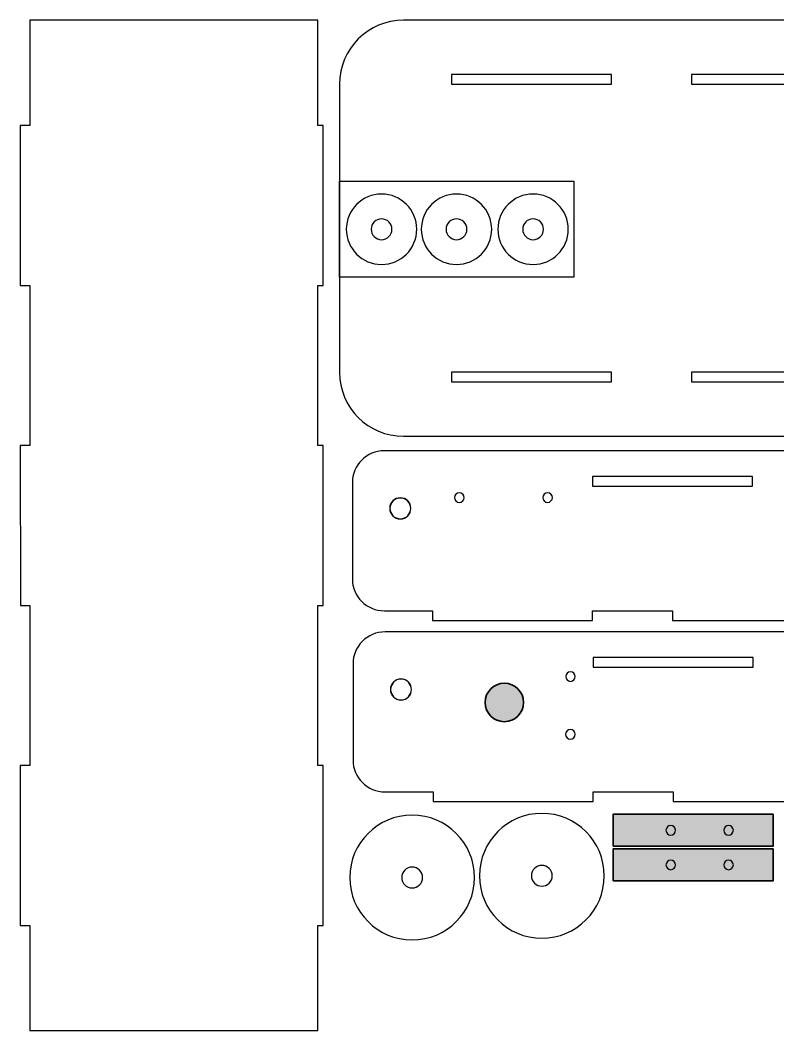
# Model space of a CAD drawing. Header units: millimetres. Extents: x -143 to 431, y -352 to -17.
# Drawn here: x -143.4 to 93.3, y -332.3 to -16.5 of the extents above; entities that cross this region are included whole.
import ezdxf

# ---------------------------------------------------------------- set-up
doc = ezdxf.new("R2010")
doc.units = ezdxf.units.MM
doc.header["$MEASUREMENT"] = 0
doc.layers.add('Capa 1', color=7, linetype='Continuous')

# ---------------------------------------------------------------- blocks, each defined once
blk = doc.blocks.new('block 3')
at = {"layer": 'Capa 1', "color": 7, "lineweight": 25, "true_color": 0xffffff}
blk.add_lwpolyline([(66.35, -36.53), (116.35, -36.53)], dxfattribs=at)
blk = doc.blocks.new('block 4')
at = {"layer": 'Capa 1', "color": 7, "lineweight": 25, "true_color": 0xffffff}
blk.add_lwpolyline([(66.35, -33.53), (66.35, -36.53)], dxfattribs=at)
blk = doc.blocks.new('block 5')
at = {"layer": 'Capa 1', "color": 7, "lineweight": 25, "true_color": 0xffffff}
blk.add_lwpolyline([(116.35, -33.53), (66.35, -33.53)], dxfattribs=at)
blk = doc.blocks.new('block 6')
at = {"layer": 'Capa 1', "color": 7, "lineweight": 25, "true_color": 0xffffff}
blk.add_lwpolyline([(116.35, -36.53), (116.35, -33.53)], dxfattribs=at)
blk = doc.blocks.new('block 7')
at = {"layer": 'Capa 1', "color": 7, "lineweight": 25, "true_color": 0xffffff}
blk.add_lwpolyline([(216.35, -36.53), (266.35, -36.53)], dxfattribs=at)
blk = doc.blocks.new('block 8')
at = {"layer": 'Capa 1', "color": 7, "lineweight": 25, "true_color": 0xffffff}
blk.add_lwpolyline([(216.35, -33.53), (216.35, -36.53)], dxfattribs=at)
blk = doc.blocks.new('block 9')
at = {"layer": 'Capa 1', "color": 7, "lineweight": 25, "true_color": 0xffffff}
blk.add_lwpolyline([(266.35, -33.53), (216.35, -33.53)], dxfattribs=at)
blk = doc.blocks.new('block 10')
at = {"layer": 'Capa 1', "color": 7, "lineweight": 25, "true_color": 0xffffff}
blk.add_lwpolyline([(266.35, -36.53), (266.35, -33.53)], dxfattribs=at)
blk = doc.blocks.new('block 11')
at = {"layer": 'Capa 1', "color": 7, "lineweight": 25, "true_color": 0xffffff}
blk.add_lwpolyline([(266.35, -126.53), (216.35, -126.53)], dxfattribs=at)
blk = doc.blocks.new('block 12')
at = {"layer": 'Capa 1', "color": 7, "lineweight": 25, "true_color": 0xffffff}
blk.add_lwpolyline([(266.35, -129.53), (266.35, -126.53)], dxfattribs=at)
blk = doc.blocks.new('block 13')
at = {"layer": 'Capa 1', "color": 7, "lineweight": 25, "true_color": 0xffffff}
blk.add_lwpolyline([(216.35, -129.53), (266.35, -129.53)], dxfattribs=at)
blk = doc.blocks.new('block 14')
at = {"layer": 'Capa 1', "color": 7, "lineweight": 25, "true_color": 0xffffff}
blk.add_lwpolyline([(216.35, -126.53), (216.35, -129.53)], dxfattribs=at)
blk = doc.blocks.new('block 15')
at = {"layer": 'Capa 1', "color": 7, "lineweight": 25, "true_color": 0xffffff}
blk.add_lwpolyline([(41.35, -126.53), (-8.65, -126.53)], dxfattribs=at)
blk = doc.blocks.new('block 16')
at = {"layer": 'Capa 1', "color": 7, "lineweight": 25, "true_color": 0xffffff}
blk.add_lwpolyline([(41.35, -129.53), (41.35, -126.53)], dxfattribs=at)
blk = doc.blocks.new('block 17')
at = {"layer": 'Capa 1', "color": 7, "lineweight": 25, "true_color": 0xffffff}
blk.add_lwpolyline([(-8.65, -129.53), (41.35, -129.53)], dxfattribs=at)
blk = doc.blocks.new('block 18')
at = {"layer": 'Capa 1', "color": 7, "lineweight": 25, "true_color": 0xffffff}
blk.add_lwpolyline([(-8.65, -126.53), (-8.65, -129.53)], dxfattribs=at)
blk = doc.blocks.new('block 19')
at = {"layer": 'Capa 1', "color": 7, "lineweight": 25, "true_color": 0xffffff}
blk.add_lwpolyline([(191.35, -126.53), (141.35, -126.53)], dxfattribs=at)
blk = doc.blocks.new('block 20')
at = {"layer": 'Capa 1', "color": 7, "lineweight": 25, "true_color": 0xffffff}
blk.add_lwpolyline([(191.35, -129.53), (191.35, -126.53)], dxfattribs=at)
blk = doc.blocks.new('block 21')
at = {"layer": 'Capa 1', "color": 7, "lineweight": 25, "true_color": 0xffffff}
blk.add_lwpolyline([(141.35, -129.53), (191.35, -129.53)], dxfattribs=at)
blk = doc.blocks.new('block 22')
at = {"layer": 'Capa 1', "color": 7, "lineweight": 25, "true_color": 0xffffff}
blk.add_lwpolyline([(141.35, -126.53), (141.35, -129.53)], dxfattribs=at)
blk = doc.blocks.new('block 23')
at = {"layer": 'Capa 1', "color": 7, "lineweight": 25, "true_color": 0xffffff}
blk.add_open_spline([(-43.65, -126.53), (-43.65, -137.58), (-34.69, -146.53), (-23.65, -146.53)], degree=3, dxfattribs=at)
blk = doc.blocks.new('block 24')
at = {"layer": 'Capa 1', "color": 7, "lineweight": 25, "true_color": 0xffffff}
blk.add_lwpolyline([(-23.65, -146.53), (356.35, -146.53)], dxfattribs=at)
blk = doc.blocks.new('block 25')
at = {"layer": 'Capa 1', "color": 7, "lineweight": 25, "true_color": 0xffffff}
blk.add_open_spline([(356.35, -146.53), (367.4, -146.53), (376.35, -137.58), (376.35, -126.53)], degree=3, dxfattribs=at)
blk = doc.blocks.new('block 26')
at = {"layer": 'Capa 1', "color": 7, "lineweight": 25, "true_color": 0xffffff}
blk.add_lwpolyline([(376.35, -126.53), (376.35, -36.53)], dxfattribs=at)
blk = doc.blocks.new('block 27')
at = {"layer": 'Capa 1', "color": 7, "lineweight": 25, "true_color": 0xffffff}
blk.add_open_spline([(376.35, -36.53), (376.35, -25.49), (367.4, -16.53), (356.35, -16.53)], degree=3, dxfattribs=at)
blk = doc.blocks.new('block 28')
at = {"layer": 'Capa 1', "color": 7, "lineweight": 25, "true_color": 0xffffff}
blk.add_lwpolyline([(356.35, -16.53), (-23.65, -16.53)], dxfattribs=at)
blk = doc.blocks.new('block 29')
at = {"layer": 'Capa 1', "color": 7, "lineweight": 25, "true_color": 0xffffff}
blk.add_open_spline([(-23.65, -16.53), (-34.69, -16.53), (-43.65, -25.49), (-43.65, -36.53)], degree=3, dxfattribs=at)
blk = doc.blocks.new('block 30')
at = {"layer": 'Capa 1', "color": 7, "lineweight": 25, "true_color": 0xffffff}
blk.add_lwpolyline([(-43.65, -36.53), (-43.65, -126.53)], dxfattribs=at)
blk = doc.blocks.new('block 31')
at = {"layer": 'Capa 1', "color": 7, "lineweight": 25, "true_color": 0xffffff}
blk.add_lwpolyline([(291.35, -36.53), (341.35, -36.53)], dxfattribs=at)
blk = doc.blocks.new('block 32')
at = {"layer": 'Capa 1', "color": 7, "lineweight": 25, "true_color": 0xffffff}
blk.add_lwpolyline([(291.35, -33.53), (291.35, -36.53)], dxfattribs=at)
blk = doc.blocks.new('block 33')
at = {"layer": 'Capa 1', "color": 7, "lineweight": 25, "true_color": 0xffffff}
blk.add_lwpolyline([(341.35, -33.53), (291.35, -33.53)], dxfattribs=at)
blk = doc.blocks.new('block 34')
at = {"layer": 'Capa 1', "color": 7, "lineweight": 25, "true_color": 0xffffff}
blk.add_lwpolyline([(341.35, -36.53), (341.35, -33.53)], dxfattribs=at)
blk = doc.blocks.new('block 35')
at = {"layer": 'Capa 1', "color": 7, "lineweight": 25, "true_color": 0xffffff}
blk.add_lwpolyline([(341.35, -126.53), (291.35, -126.53)], dxfattribs=at)
blk = doc.blocks.new('block 36')
at = {"layer": 'Capa 1', "color": 7, "lineweight": 25, "true_color": 0xffffff}
blk.add_lwpolyline([(341.35, -129.53), (341.35, -126.53)], dxfattribs=at)
blk = doc.blocks.new('block 37')
at = {"layer": 'Capa 1', "color": 7, "lineweight": 25, "true_color": 0xffffff}
blk.add_lwpolyline([(291.35, -129.53), (341.35, -129.53)], dxfattribs=at)
blk = doc.blocks.new('block 38')
at = {"layer": 'Capa 1', "color": 7, "lineweight": 25, "true_color": 0xffffff}
blk.add_lwpolyline([(291.35, -126.53), (291.35, -129.53)], dxfattribs=at)
blk = doc.blocks.new('block 39')
at = {"layer": 'Capa 1', "color": 7, "lineweight": 25, "true_color": 0xffffff}
blk.add_lwpolyline([(66.35, -126.53), (66.35, -129.53)], dxfattribs=at)
blk = doc.blocks.new('block 40')
at = {"layer": 'Capa 1', "color": 7, "lineweight": 25, "true_color": 0xffffff}
blk.add_lwpolyline([(116.35, -126.53), (66.35, -126.53)], dxfattribs=at)
blk = doc.blocks.new('block 41')
at = {"layer": 'Capa 1', "color": 7, "lineweight": 25, "true_color": 0xffffff}
blk.add_lwpolyline([(116.35, -129.53), (116.35, -126.53)], dxfattribs=at)
blk = doc.blocks.new('block 42')
at = {"layer": 'Capa 1', "color": 7, "lineweight": 25, "true_color": 0xffffff}
blk.add_lwpolyline([(66.35, -129.53), (116.35, -129.53)], dxfattribs=at)
blk = doc.blocks.new('block 43')
at = {"layer": 'Capa 1', "color": 7, "lineweight": 25, "true_color": 0xffffff}
blk.add_lwpolyline([(191.35, -36.53), (191.35, -33.53)], dxfattribs=at)
blk = doc.blocks.new('block 44')
at = {"layer": 'Capa 1', "color": 7, "lineweight": 25, "true_color": 0xffffff}
blk.add_lwpolyline([(141.35, -36.53), (191.35, -36.53)], dxfattribs=at)
blk = doc.blocks.new('block 45')
at = {"layer": 'Capa 1', "color": 7, "lineweight": 25, "true_color": 0xffffff}
blk.add_lwpolyline([(141.35, -33.53), (141.35, -36.53)], dxfattribs=at)
blk = doc.blocks.new('block 46')
at = {"layer": 'Capa 1', "color": 7, "lineweight": 25, "true_color": 0xffffff}
blk.add_lwpolyline([(191.35, -33.53), (141.35, -33.53)], dxfattribs=at)
blk = doc.blocks.new('block 47')
at = {"layer": 'Capa 1', "color": 7, "lineweight": 25, "true_color": 0xffffff}
blk.add_lwpolyline([(-8.65, -36.53), (41.35, -36.53)], dxfattribs=at)
blk = doc.blocks.new('block 48')
at = {"layer": 'Capa 1', "color": 7, "lineweight": 25, "true_color": 0xffffff}
blk.add_lwpolyline([(-8.65, -33.53), (-8.65, -36.53)], dxfattribs=at)
blk = doc.blocks.new('block 49')
at = {"layer": 'Capa 1', "color": 7, "lineweight": 25, "true_color": 0xffffff}
blk.add_lwpolyline([(41.35, -33.53), (-8.65, -33.53)], dxfattribs=at)
blk = doc.blocks.new('block 50')
at = {"layer": 'Capa 1', "color": 7, "lineweight": 25, "true_color": 0xffffff}
blk.add_lwpolyline([(41.35, -36.53), (41.35, -33.53)], dxfattribs=at)
blk = doc.blocks.new('block 2')
at = {"layer": 'Capa 1'}
for name in ['block 29', 'block 28', 'block 27', 'block 48', 'block 49', 'block 50', 'block 4', 'block 5', 'block 6', 'block 45', 'block 46', 'block 43', 'block 8', 'block 9', 'block 10', 'block 32', 'block 33', 'block 34', 'block 30', 'block 47', 'block 3', 'block 44', 'block 7', 'block 31', 'block 26', 'block 23', 'block 15', 'block 18', 'block 16', 'block 39', 'block 40', 'block 41', 'block 19', 'block 22', 'block 20', 'block 11', 'block 14', 'block 12', 'block 35', 'block 38', 'block 36', 'block 25', 'block 17', 'block 42', 'block 21', 'block 13', 'block 37', 'block 24']:
    blk.add_blockref(name, (0, 0), dxfattribs=at)
blk = doc.blocks.new('block 52')
at = {"layer": 'Capa 1', "color": 7, "lineweight": 25, "true_color": 0xffffff}
blk.add_lwpolyline([(-50.43, -332.27), (-140.43, -332.27)], dxfattribs=at)
blk = doc.blocks.new('block 53')
at = {"layer": 'Capa 1', "color": 7, "lineweight": 25, "true_color": 0xffffff}
blk.add_lwpolyline([(-50.43, -332.27), (-50.43, -299.42)], dxfattribs=at)
blk = doc.blocks.new('block 54')
at = {"layer": 'Capa 1', "color": 7, "lineweight": 25, "true_color": 0xffffff}
blk.add_lwpolyline([(-50.43, -299.42), (-48.72, -299.42)], dxfattribs=at)
blk = doc.blocks.new('block 55')
at = {"layer": 'Capa 1', "color": 7, "lineweight": 25, "true_color": 0xffffff}
blk.add_lwpolyline([(-48.72, -299.42), (-48.72, -249.42)], dxfattribs=at)
blk = doc.blocks.new('block 56')
at = {"layer": 'Capa 1', "color": 7, "lineweight": 25, "true_color": 0xffffff}
blk.add_lwpolyline([(-48.72, -249.42), (-50.43, -249.42)], dxfattribs=at)
blk = doc.blocks.new('block 57')
at = {"layer": 'Capa 1', "color": 7, "lineweight": 25, "true_color": 0xffffff}
blk.add_lwpolyline([(-50.43, -249.42), (-50.43, -199.42)], dxfattribs=at)
blk = doc.blocks.new('block 58')
at = {"layer": 'Capa 1', "color": 7, "lineweight": 25, "true_color": 0xffffff}
blk.add_lwpolyline([(-50.43, -199.42), (-48.72, -199.42)], dxfattribs=at)
blk = doc.blocks.new('block 59')
at = {"layer": 'Capa 1', "color": 7, "lineweight": 25, "true_color": 0xffffff}
blk.add_lwpolyline([(-48.72, -199.42), (-48.72, -149.42)], dxfattribs=at)
blk = doc.blocks.new('block 60')
at = {"layer": 'Capa 1', "color": 7, "lineweight": 25, "true_color": 0xffffff}
blk.add_lwpolyline([(-48.72, -149.42), (-50.43, -149.42)], dxfattribs=at)
blk = doc.blocks.new('block 61')
at = {"layer": 'Capa 1', "color": 7, "lineweight": 25, "true_color": 0xffffff}
blk.add_lwpolyline([(-50.43, -149.42), (-50.43, -99.42)], dxfattribs=at)
blk = doc.blocks.new('block 62')
at = {"layer": 'Capa 1', "color": 7, "lineweight": 25, "true_color": 0xffffff}
blk.add_lwpolyline([(-50.43, -99.42), (-48.72, -99.42)], dxfattribs=at)
blk = doc.blocks.new('block 63')
at = {"layer": 'Capa 1', "color": 7, "lineweight": 25, "true_color": 0xffffff}
blk.add_lwpolyline([(-48.72, -99.42), (-48.72, -49.42)], dxfattribs=at)
blk = doc.blocks.new('block 64')
at = {"layer": 'Capa 1', "color": 7, "lineweight": 25, "true_color": 0xffffff}
blk.add_lwpolyline([(-48.72, -49.42), (-50.43, -49.42)], dxfattribs=at)
blk = doc.blocks.new('block 65')
at = {"layer": 'Capa 1', "color": 7, "lineweight": 25, "true_color": 0xffffff}
blk.add_lwpolyline([(-50.43, -49.42), (-50.43, -16.57)], dxfattribs=at)
blk = doc.blocks.new('block 66')
at = {"layer": 'Capa 1', "color": 7, "lineweight": 25, "true_color": 0xffffff}
blk.add_lwpolyline([(-50.43, -16.57), (-140.43, -16.57)], dxfattribs=at)
blk = doc.blocks.new('block 67')
at = {"layer": 'Capa 1', "color": 7, "lineweight": 25, "true_color": 0xffffff}
blk.add_lwpolyline([(-140.43, -16.57), (-140.43, -49.42)], dxfattribs=at)
blk = doc.blocks.new('block 68')
at = {"layer": 'Capa 1', "color": 7, "lineweight": 25, "true_color": 0xffffff}
blk.add_lwpolyline([(-140.43, -49.42), (-143.43, -49.42)], dxfattribs=at)
blk = doc.blocks.new('block 69')
at = {"layer": 'Capa 1', "color": 7, "lineweight": 25, "true_color": 0xffffff}
blk.add_lwpolyline([(-143.43, -49.42), (-143.44, -99.42)], dxfattribs=at)
blk = doc.blocks.new('block 70')
at = {"layer": 'Capa 1', "color": 7, "lineweight": 25, "true_color": 0xffffff}
blk.add_lwpolyline([(-143.44, -99.42), (-140.43, -99.42)], dxfattribs=at)
blk = doc.blocks.new('block 71')
at = {"layer": 'Capa 1', "color": 7, "lineweight": 25, "true_color": 0xffffff}
blk.add_lwpolyline([(-140.43, -99.42), (-140.43, -149.42)], dxfattribs=at)
blk = doc.blocks.new('block 72')
at = {"layer": 'Capa 1', "color": 7, "lineweight": 25, "true_color": 0xffffff}
blk.add_lwpolyline([(-140.43, -149.42), (-143.43, -149.42)], dxfattribs=at)
blk = doc.blocks.new('block 73')
at = {"layer": 'Capa 1', "color": 7, "lineweight": 25, "true_color": 0xffffff}
blk.add_lwpolyline([(-143.43, -149.42), (-143.4, -199.42)], dxfattribs=at)
blk = doc.blocks.new('block 74')
at = {"layer": 'Capa 1', "color": 7, "lineweight": 25, "true_color": 0xffffff}
blk.add_lwpolyline([(-143.4, -199.42), (-140.43, -199.42)], dxfattribs=at)
blk = doc.blocks.new('block 75')
at = {"layer": 'Capa 1', "color": 7, "lineweight": 25, "true_color": 0xffffff}
blk.add_lwpolyline([(-140.43, -199.42), (-140.43, -249.42)], dxfattribs=at)
blk = doc.blocks.new('block 76')
at = {"layer": 'Capa 1', "color": 7, "lineweight": 25, "true_color": 0xffffff}
blk.add_lwpolyline([(-140.43, -249.42), (-143.44, -249.42)], dxfattribs=at)
blk = doc.blocks.new('block 77')
at = {"layer": 'Capa 1', "color": 7, "lineweight": 25, "true_color": 0xffffff}
blk.add_lwpolyline([(-143.44, -249.42), (-143.43, -299.42)], dxfattribs=at)
blk = doc.blocks.new('block 78')
at = {"layer": 'Capa 1', "color": 7, "lineweight": 25, "true_color": 0xffffff}
blk.add_lwpolyline([(-143.43, -299.42), (-140.43, -299.42)], dxfattribs=at)
blk = doc.blocks.new('block 79')
at = {"layer": 'Capa 1', "color": 7, "lineweight": 25, "true_color": 0xffffff}
blk.add_lwpolyline([(-140.43, -299.42), (-140.43, -332.27)], dxfattribs=at)
blk = doc.blocks.new('block 51')
at = {"layer": 'Capa 1'}
for name in ['block 66', 'block 67', 'block 65', 'block 69', 'block 68', 'block 64', 'block 63', 'block 70', 'block 71', 'block 61', 'block 62', 'block 72', 'block 73', 'block 60', 'block 59', 'block 74', 'block 75', 'block 57', 'block 58', 'block 76', 'block 77', 'block 56', 'block 55', 'block 78', 'block 79', 'block 53', 'block 54', 'block 52']:
    blk.add_blockref(name, (0, 0), dxfattribs=at)
blk = doc.blocks.new('block 81')
at = {"layer": 'Capa 1', "color": 7, "lineweight": 25, "true_color": 0xffffff}
blk.add_open_spline([(-40.46, -284.38), (-40.46, -273.61), (-31.73, -264.88), (-20.96, -264.88), (-10.19, -264.88), (-1.46, -273.61), (-1.46, -284.38), (-1.46, -295.15), (-10.19, -303.88), (-20.96, -303.88), (-31.73, -303.88), (-40.46, -295.15), (-40.46, -284.38), (-40.46, -284.38), (-40.46, -284.38), (-40.46, -284.38)], degree=3, knots=[0, 0, 0, 0, 1, 1, 1, 2, 2, 2, 3, 3, 3, 4, 4, 4, 5, 5, 5, 5], dxfattribs=at)
blk = doc.blocks.new('block 82')
at = {"layer": 'Capa 1', "color": 7, "lineweight": 25, "true_color": 0xffffff}
blk.add_open_spline([(-24.21, -284.38), (-24.21, -282.59), (-22.76, -281.13), (-20.96, -281.13), (-19.17, -281.13), (-17.71, -282.59), (-17.71, -284.38), (-17.71, -286.18), (-19.17, -287.63), (-20.96, -287.63), (-22.76, -287.63), (-24.21, -286.18), (-24.21, -284.38), (-24.21, -284.38), (-24.21, -284.38), (-24.21, -284.38)], degree=3, knots=[0, 0, 0, 0, 1, 1, 1, 2, 2, 2, 3, 3, 3, 4, 4, 4, 5, 5, 5, 5], dxfattribs=at)
blk = doc.blocks.new('block 80')
at = {"layer": 'Capa 1'}
for name in ['block 81', 'block 82']:
    blk.add_blockref(name, (0, 0), dxfattribs=at)
blk = doc.blocks.new('block 84')
at = {"layer": 'Capa 1', "color": 7, "lineweight": 25, "true_color": 0xffffff}
blk.add_open_spline([(0.07, -283.84), (0.07, -273.07), (8.8, -264.34), (19.57, -264.34), (30.34, -264.34), (39.07, -273.07), (39.07, -283.84), (39.07, -294.61), (30.34, -303.34), (19.57, -303.34), (8.8, -303.34), (0.07, -294.61), (0.07, -283.84), (0.07, -283.84), (0.07, -283.84), (0.07, -283.84)], degree=3, knots=[0, 0, 0, 0, 1, 1, 1, 2, 2, 2, 3, 3, 3, 4, 4, 4, 5, 5, 5, 5], dxfattribs=at)
blk = doc.blocks.new('block 85')
at = {"layer": 'Capa 1', "color": 7, "lineweight": 25, "true_color": 0xffffff}
blk.add_open_spline([(16.32, -283.84), (16.32, -282.05), (17.77, -280.59), (19.57, -280.59), (21.36, -280.59), (22.82, -282.05), (22.82, -283.84), (22.82, -285.64), (21.36, -287.09), (19.57, -287.09), (17.77, -287.09), (16.32, -285.64), (16.32, -283.84), (16.32, -283.84), (16.32, -283.84), (16.32, -283.84)], degree=3, knots=[0, 0, 0, 0, 1, 1, 1, 2, 2, 2, 3, 3, 3, 4, 4, 4, 5, 5, 5, 5], dxfattribs=at)
blk = doc.blocks.new('block 83')
at = {"layer": 'Capa 1'}
for name in ['block 84', 'block 85']:
    blk.add_blockref(name, (0, 0), dxfattribs=at)
blk = doc.blocks.new('block 274')
at = {"layer": 'Capa 1', "color": 7, "lineweight": 25, "true_color": 0xffffff}
blk.add_open_spline([(-41.53, -81.85), (-41.53, -75.78), (-36.6, -70.85), (-30.53, -70.85), (-24.45, -70.85), (-19.53, -75.78), (-19.53, -81.85), (-19.53, -87.93), (-24.45, -92.85), (-30.53, -92.85), (-36.6, -92.85), (-41.53, -87.93), (-41.53, -81.85), (-41.53, -81.85), (-41.53, -81.85), (-41.53, -81.85)], degree=3, knots=[0, 0, 0, 0, 1, 1, 1, 2, 2, 2, 3, 3, 3, 4, 4, 4, 5, 5, 5, 5], dxfattribs=at)
blk = doc.blocks.new('block 275')
at = {"layer": 'Capa 1', "color": 7, "lineweight": 25, "true_color": 0xffffff}
blk.add_open_spline([(-33.78, -81.85), (-33.78, -80.06), (-32.32, -78.6), (-30.53, -78.6), (-28.73, -78.6), (-27.28, -80.06), (-27.28, -81.85), (-27.28, -83.65), (-28.73, -85.1), (-30.53, -85.1), (-32.32, -85.1), (-33.78, -83.65), (-33.78, -81.85), (-33.78, -81.85), (-33.78, -81.85), (-33.78, -81.85)], degree=3, knots=[0, 0, 0, 0, 1, 1, 1, 2, 2, 2, 3, 3, 3, 4, 4, 4, 5, 5, 5, 5], dxfattribs=at)
blk = doc.blocks.new('block 273')
at = {"layer": 'Capa 1'}
for name in ['block 274', 'block 275']:
    blk.add_blockref(name, (0, 0), dxfattribs=at)
blk = doc.blocks.new('block 277')
at = {"layer": 'Capa 1', "color": 7, "lineweight": 25, "true_color": 0xffffff}
blk.add_open_spline([(-18.1, -81.85), (-18.1, -75.78), (-13.18, -70.85), (-7.1, -70.85), (-1.03, -70.85), (3.9, -75.78), (3.9, -81.85), (3.9, -87.93), (-1.03, -92.85), (-7.1, -92.85), (-13.18, -92.85), (-18.1, -87.93), (-18.1, -81.85), (-18.1, -81.85), (-18.1, -81.85), (-18.1, -81.85)], degree=3, knots=[0, 0, 0, 0, 1, 1, 1, 2, 2, 2, 3, 3, 3, 4, 4, 4, 5, 5, 5, 5], dxfattribs=at)
blk = doc.blocks.new('block 278')
at = {"layer": 'Capa 1', "color": 7, "lineweight": 25, "true_color": 0xffffff}
blk.add_open_spline([(-10.35, -81.85), (-10.35, -80.06), (-8.9, -78.6), (-7.1, -78.6), (-5.31, -78.6), (-3.85, -80.06), (-3.85, -81.85), (-3.85, -83.65), (-5.31, -85.1), (-7.1, -85.1), (-8.9, -85.1), (-10.35, -83.65), (-10.35, -81.85), (-10.35, -81.85), (-10.35, -81.85), (-10.35, -81.85)], degree=3, knots=[0, 0, 0, 0, 1, 1, 1, 2, 2, 2, 3, 3, 3, 4, 4, 4, 5, 5, 5, 5], dxfattribs=at)
blk = doc.blocks.new('block 276')
at = {"layer": 'Capa 1'}
for name in ['block 277', 'block 278']:
    blk.add_blockref(name, (0, 0), dxfattribs=at)
blk = doc.blocks.new('block 280')
at = {"layer": 'Capa 1', "color": 7, "lineweight": 25, "true_color": 0xffffff}
blk.add_open_spline([(5.83, -81.85), (5.83, -75.78), (10.76, -70.85), (16.83, -70.85), (22.91, -70.85), (27.83, -75.78), (27.83, -81.85), (27.83, -87.93), (22.91, -92.85), (16.83, -92.85), (10.76, -92.85), (5.83, -87.93), (5.83, -81.85), (5.83, -81.85), (5.83, -81.85), (5.83, -81.85)], degree=3, knots=[0, 0, 0, 0, 1, 1, 1, 2, 2, 2, 3, 3, 3, 4, 4, 4, 5, 5, 5, 5], dxfattribs=at)
blk = doc.blocks.new('block 281')
at = {"layer": 'Capa 1', "color": 7, "lineweight": 25, "true_color": 0xffffff}
blk.add_open_spline([(13.58, -81.85), (13.58, -80.06), (15.04, -78.6), (16.83, -78.6), (18.63, -78.6), (20.08, -80.06), (20.08, -81.85), (20.08, -83.65), (18.63, -85.1), (16.83, -85.1), (15.04, -85.1), (13.58, -83.65), (13.58, -81.85), (13.58, -81.85), (13.58, -81.85), (13.58, -81.85)], degree=3, knots=[0, 0, 0, 0, 1, 1, 1, 2, 2, 2, 3, 3, 3, 4, 4, 4, 5, 5, 5, 5], dxfattribs=at)
blk = doc.blocks.new('block 279')
at = {"layer": 'Capa 1'}
for name in ['block 280', 'block 281']:
    blk.add_blockref(name, (0, 0), dxfattribs=at)
blk = doc.blocks.new('block 304')
at = {"layer": 'Capa 1', "color": 7, "lineweight": 25, "true_color": 0xffffff}
for points in [[(350.35, -151.06), (-29.65, -151.06)], [(314.5, -158.93), (274.5, -158.93), (274.5, -150.82), (314.5, -150.82), (314.5, -158.93)], [(85.35, -159.06), (35.35, -159.06)], [(35.35, -159.06), (35.35, -162.06)], [(85.35, -162.06), (85.35, -159.06)], [(185.35, -159.06), (135.35, -159.06)], [(135.35, -159.06), (135.35, -162.06)], [(185.35, -162.06), (185.35, -159.06)], [(235.35, -159.06), (235.35, -162.06)], [(285.35, -159.06), (235.35, -159.06)], [(285.35, -162.06), (285.35, -159.06)], [(35.35, -162.06), (85.35, -162.06)], [(135.35, -162.06), (185.35, -162.06)], [(235.35, -162.06), (285.35, -162.06)], [(-29.65, -201.06), (-14.65, -201.06)], [(-14.65, -201.06), (-14.65, -204.06)], [(35.35, -204.06), (35.35, -201.06)], [(35.35, -201.06), (60.35, -201.06)], [(60.35, -201.06), (60.35, -204.06)], [(110.35, -204.06), (110.35, -201.06)], [(110.35, -201.06), (135.35, -201.06)], [(135.35, -201.06), (135.35, -204.06)], [(185.35, -201.06), (210.35, -201.06)], [(185.35, -204.06), (185.35, -201.06)], [(210.35, -201.06), (210.35, -204.06)], [(260.35, -204.06), (260.35, -201.06)], [(260.35, -201.06), (285.35, -201.06)], [(285.35, -201.06), (285.35, -204.06)], [(335.35, -204.06), (335.35, -201.06)], [(335.35, -201.06), (350.35, -201.06)], [(-14.65, -204.06), (35.35, -204.06)], [(60.35, -204.06), (110.35, -204.06)], [(135.35, -204.06), (185.35, -204.06)], [(210.35, -204.06), (260.35, -204.06)], [(285.35, -204.06), (335.35, -204.06)]]:
    blk.add_lwpolyline(points, dxfattribs=at)
for points in [[(-29.65, -151.06), (-35.17, -151.06), (-39.65, -155.53), (-39.65, -161.06)], [(360.35, -161.06), (360.35, -155.53), (355.87, -151.06), (350.35, -151.06)], [(-39.65, -191.06), (-39.65, -196.58), (-35.17, -201.06), (-29.65, -201.06)], [(350.35, -201.06), (355.87, -201.06), (360.35, -196.58), (360.35, -191.06)]]:
    blk.add_open_spline(points, degree=3, dxfattribs=at)
for points, knots in [([(-4.7, -165.68), (-4.7, -166.51), (-5.38, -167.18), (-6.2, -167.18), (-7.03, -167.18), (-7.7, -166.51), (-7.7, -165.68), (-7.7, -164.85), (-7.03, -164.18), (-6.2, -164.18), (-5.38, -164.18), (-4.7, -164.85), (-4.7, -165.68)], [0, 0, 0, 0, 1, 1, 1, 2, 2, 2, 3, 3, 3, 4, 4, 4, 4]), ([(22.86, -165.68), (22.86, -166.51), (22.19, -167.18), (21.36, -167.18), (20.53, -167.18), (19.86, -166.51), (19.86, -165.68), (19.86, -164.85), (20.53, -164.18), (21.36, -164.18), (22.19, -164.18), (22.86, -164.85), (22.86, -165.68)], [0, 0, 0, 0, 1, 1, 1, 2, 2, 2, 3, 3, 3, 4, 4, 4, 4]), ([(111.52, -165.68), (111.52, -166.51), (110.85, -167.18), (110.02, -167.18), (109.19, -167.18), (108.52, -166.51), (108.52, -165.68), (108.52, -164.85), (109.19, -164.18), (110.02, -164.18), (110.85, -164.18), (111.52, -164.85), (111.52, -165.68)], [0, 0, 0, 0, 1, 1, 1, 2, 2, 2, 3, 3, 3, 4, 4, 4, 4]), ([(210.3, -165.68), (210.3, -166.51), (209.63, -167.18), (208.8, -167.18), (207.97, -167.18), (207.3, -166.51), (207.3, -165.68), (207.3, -164.85), (207.97, -164.18), (208.8, -164.18), (209.63, -164.18), (210.3, -164.85), (210.3, -165.68)], [0, 0, 0, 0, 1, 1, 1, 2, 2, 2, 3, 3, 3, 4, 4, 4, 4]), ([(-27.9, -169.06), (-27.9, -167.26), (-26.45, -165.81), (-24.65, -165.81), (-22.86, -165.81), (-21.4, -167.26), (-21.4, -169.06), (-21.4, -170.85), (-22.86, -172.31), (-24.65, -172.31), (-26.45, -172.31), (-27.9, -170.85), (-27.9, -169.06), (-27.9, -169.06), (-27.9, -169.06), (-27.9, -169.06)], [0, 0, 0, 0, 1, 1, 1, 2, 2, 2, 3, 3, 3, 4, 4, 4, 5, 5, 5, 5]), ([(342.1, -169.06), (342.1, -167.26), (343.55, -165.81), (345.35, -165.81), (347.14, -165.81), (348.6, -167.26), (348.6, -169.06), (348.6, -170.85), (347.14, -172.31), (345.35, -172.31), (343.55, -172.31), (342.1, -170.85), (342.1, -169.06), (342.1, -169.06), (342.1, -169.06), (342.1, -169.06)], [0, 0, 0, 0, 1, 1, 1, 2, 2, 2, 3, 3, 3, 4, 4, 4, 5, 5, 5, 5])]:
    blk.add_open_spline(points, degree=3, knots=knots, dxfattribs=at)
blk = doc.blocks.new('block 303')
at = {"layer": 'Capa 1', "color": 7, "lineweight": 25, "true_color": 0xffffff}
for points in [[(-39.65, -161.06), (-39.65, -191.06)], [(360.35, -191.06), (360.35, -161.06)]]:
    blk.add_lwpolyline(points, dxfattribs=at)
at = {"layer": 'Capa 1'}
blk.add_blockref('block 304', (0, 0), dxfattribs=at)
blk = doc.blocks.new('block 305')
at = {"layer": 'Capa 1', "true_color": 0xfffeff}
h = blk.add_hatch(color=7, dxfattribs=at)
h.dxf.hatch_style = 2
edge = h.paths.add_edge_path()
edge.add_spline(control_points=[(13.84, -229.69), (13.84, -233), (11.15, -235.69), (7.84, -235.69), (4.53, -235.69), (1.84, -233), (1.84, -229.69), (1.84, -226.38), (4.53, -223.69), (7.84, -223.69), (11.15, -223.69), (13.84, -226.38), (13.84, -229.69)], knot_values=[0, 0, 0, 0, 1, 1, 1, 2, 2, 2, 3, 3, 3, 4, 4, 4, 4], degree=3, periodic=1)
at = {"layer": 'Capa 1', "color": 7, "lineweight": 25, "true_color": 0xffffff}
for points in [[(350.56, -207.64), (-29.44, -207.64)], [(314.71, -215.65), (274.71, -215.65), (274.71, -207.55), (314.71, -207.55), (314.71, -215.65)], [(-39.44, -217.64), (-39.44, -247.64)], [(85.56, -215.64), (35.56, -215.64)], [(35.56, -215.64), (35.56, -218.64)], [(85.56, -218.64), (85.56, -215.64)], [(185.56, -215.64), (135.56, -215.64)], [(135.56, -215.64), (135.56, -218.64)], [(185.56, -218.64), (185.56, -215.64)], [(235.56, -215.64), (235.56, -218.64)], [(285.56, -215.64), (235.56, -215.64)], [(285.56, -218.64), (285.56, -215.64)], [(360.56, -247.64), (360.56, -217.64)], [(35.56, -218.64), (85.56, -218.64)], [(135.56, -218.64), (185.56, -218.64)], [(235.56, -218.64), (285.56, -218.64)], [(-29.44, -257.64), (-14.44, -257.64)], [(-14.44, -257.64), (-14.44, -260.64)], [(35.56, -260.64), (35.56, -257.64)], [(35.56, -257.64), (60.56, -257.64)], [(60.56, -257.64), (60.56, -260.64)], [(110.56, -260.64), (110.56, -257.64)], [(110.56, -257.64), (135.56, -257.64)], [(135.56, -257.64), (135.56, -260.64)], [(185.56, -257.64), (210.56, -257.64)], [(185.56, -260.64), (185.56, -257.64)], [(210.56, -257.64), (210.56, -260.64)], [(260.56, -260.64), (260.56, -257.64)], [(260.56, -257.64), (285.56, -257.64)], [(285.56, -257.64), (285.56, -260.64)], [(335.56, -260.64), (335.56, -257.64)], [(335.56, -257.64), (350.56, -257.64)], [(-14.44, -260.64), (35.56, -260.64)], [(60.56, -260.64), (110.56, -260.64)], [(135.56, -260.64), (185.56, -260.64)], [(210.56, -260.64), (260.56, -260.64)], [(285.56, -260.64), (335.56, -260.64)]]:
    blk.add_lwpolyline(points, dxfattribs=at)
for points in [[(-29.44, -207.64), (-34.97, -207.64), (-39.44, -212.12), (-39.44, -217.64)], [(360.56, -217.64), (360.56, -212.12), (356.08, -207.64), (350.56, -207.64)], [(-39.44, -247.64), (-39.44, -253.17), (-34.97, -257.64), (-29.44, -257.64)], [(350.56, -257.64), (356.08, -257.64), (360.56, -253.17), (360.56, -247.64)]]:
    blk.add_open_spline(points, degree=3, dxfattribs=at)
for points, knots in [([(30.03, -221.6), (30.03, -222.43), (29.35, -223.1), (28.53, -223.1), (27.7, -223.1), (27.03, -222.43), (27.03, -221.6), (27.03, -220.77), (27.7, -220.1), (28.53, -220.1), (29.35, -220.1), (30.03, -220.77), (30.03, -221.6)], [0, 0, 0, 0, 1, 1, 1, 2, 2, 2, 3, 3, 3, 4, 4, 4, 4]), ([(111.73, -222.26), (111.73, -223.09), (111.05, -223.77), (110.23, -223.77), (109.4, -223.77), (108.73, -223.09), (108.73, -222.26), (108.73, -221.44), (109.4, -220.77), (110.23, -220.77), (111.05, -220.77), (111.73, -221.44), (111.73, -222.26)], [0, 0, 0, 0, 1, 1, 1, 2, 2, 2, 3, 3, 3, 4, 4, 4, 4]), ([(210.51, -222.26), (210.51, -223.09), (209.83, -223.77), (209.01, -223.77), (208.18, -223.77), (207.51, -223.09), (207.51, -222.26), (207.51, -221.44), (208.18, -220.77), (209.01, -220.77), (209.83, -220.77), (210.51, -221.44), (210.51, -222.26)], [0, 0, 0, 0, 1, 1, 1, 2, 2, 2, 3, 3, 3, 4, 4, 4, 4]), ([(-27.69, -225.64), (-27.69, -223.85), (-26.24, -222.39), (-24.44, -222.39), (-22.65, -222.39), (-21.19, -223.85), (-21.19, -225.64), (-21.19, -227.44), (-22.65, -228.89), (-24.44, -228.89), (-26.24, -228.89), (-27.69, -227.44), (-27.69, -225.64), (-27.69, -225.64), (-27.69, -225.64), (-27.69, -225.64)], [0, 0, 0, 0, 1, 1, 1, 2, 2, 2, 3, 3, 3, 4, 4, 4, 5, 5, 5, 5]), ([(342.31, -225.64), (342.31, -223.85), (343.76, -222.39), (345.56, -222.39), (347.35, -222.39), (348.81, -223.85), (348.81, -225.64), (348.81, -227.44), (347.35, -228.89), (345.56, -228.89), (343.76, -228.89), (342.31, -227.44), (342.31, -225.64), (342.31, -225.64), (342.31, -225.64), (342.31, -225.64)], [0, 0, 0, 0, 1, 1, 1, 2, 2, 2, 3, 3, 3, 4, 4, 4, 5, 5, 5, 5]), ([(29.99, -239.65), (29.99, -240.48), (29.31, -241.15), (28.49, -241.15), (27.66, -241.15), (26.99, -240.48), (26.99, -239.65), (26.99, -238.82), (27.66, -238.15), (28.49, -238.15), (29.31, -238.15), (29.99, -238.82), (29.99, -239.65)], [0, 0, 0, 0, 1, 1, 1, 2, 2, 2, 3, 3, 3, 4, 4, 4, 4])]:
    blk.add_open_spline(points, degree=3, knots=knots, dxfattribs=at)
at = {"layer": 'Capa 1', "color": 250, "lineweight": 35, "true_color": 0x1c1c1b}
blk.add_open_spline([(13.84, -229.69), (13.84, -233), (11.15, -235.69), (7.84, -235.69), (4.53, -235.69), (1.84, -233), (1.84, -229.69), (1.84, -226.38), (4.53, -223.69), (7.84, -223.69), (11.15, -223.69), (13.84, -226.38), (13.84, -229.69)], degree=3, knots=[0, 0, 0, 0, 1, 1, 1, 2, 2, 2, 3, 3, 3, 4, 4, 4, 4], dxfattribs=at)
blk = doc.blocks.new('block 306')
at = {"layer": 'Capa 1', "true_color": 0xfffeff}
h = blk.add_hatch(color=7, dxfattribs=at)
h.dxf.hatch_style = 2
h.paths.add_polyline_path([(41.81, -274.63), (41.81, -264.63), (91.81, -264.63), (91.81, -274.63)])
at = {"layer": 'Capa 1', "color": 250, "lineweight": 35, "true_color": 0x1c1c1b}
blk.add_lwpolyline([(41.81, -274.63), (41.81, -264.63), (91.81, -264.63), (91.81, -274.63), (41.81, -274.63)], dxfattribs=at)
at = {"layer": 'Capa 1', "color": 7, "lineweight": 25, "true_color": 0xffffff}
for points in [[(59.86, -271.13), (59.03, -271.13), (58.36, -270.46), (58.36, -269.63), (58.36, -268.8), (59.03, -268.13), (59.86, -268.13), (60.69, -268.13), (61.36, -268.8), (61.36, -269.63), (61.36, -270.46), (60.69, -271.13), (59.86, -271.13)], [(77.91, -271.13), (77.08, -271.13), (76.41, -270.46), (76.41, -269.63), (76.41, -268.8), (77.08, -268.13), (77.91, -268.13), (78.74, -268.13), (79.41, -268.8), (79.41, -269.63), (79.41, -270.46), (78.74, -271.13), (77.91, -271.13)]]:
    blk.add_open_spline(points, degree=3, knots=[0, 0, 0, 0, 1, 1, 1, 2, 2, 2, 3, 3, 3, 4, 4, 4, 4], dxfattribs=at)
blk = doc.blocks.new('block 307')
at = {"layer": 'Capa 1', "true_color": 0xfffeff}
h = blk.add_hatch(color=7, dxfattribs=at)
h.dxf.hatch_style = 2
h.paths.add_polyline_path([(41.81, -285.43), (41.81, -275.43), (91.81, -275.43), (91.81, -285.43)])
at = {"layer": 'Capa 1', "color": 250, "lineweight": 35, "true_color": 0x1c1c1b}
blk.add_lwpolyline([(41.81, -285.43), (41.81, -275.43), (91.81, -275.43), (91.81, -285.43), (41.81, -285.43)], dxfattribs=at)
at = {"layer": 'Capa 1', "color": 7, "lineweight": 25, "true_color": 0xffffff}
for points in [[(59.86, -281.93), (59.03, -281.93), (58.36, -281.26), (58.36, -280.43), (58.36, -279.6), (59.03, -278.93), (59.86, -278.93), (60.69, -278.93), (61.36, -279.6), (61.36, -280.43), (61.36, -281.26), (60.69, -281.93), (59.86, -281.93)], [(77.91, -281.93), (77.08, -281.93), (76.41, -281.26), (76.41, -280.43), (76.41, -279.6), (77.08, -278.93), (77.91, -278.93), (78.74, -278.93), (79.41, -279.6), (79.41, -280.43), (79.41, -281.26), (78.74, -281.93), (77.91, -281.93)]]:
    blk.add_open_spline(points, degree=3, knots=[0, 0, 0, 0, 1, 1, 1, 2, 2, 2, 3, 3, 3, 4, 4, 4, 4], dxfattribs=at)

msp = doc.modelspace()

# ---------------------------------------------------------------- linework, layer by layer
at = {"layer": 'Capa 1', "color": 7, "lineweight": 25, "true_color": 0xffffff}
msp.add_lwpolyline([(-43.62, -96.85), (-43.62, -66.85), (29.58, -66.85), (29.58, -96.85), (-43.62, -96.85)], dxfattribs=at)
for points in [[(-21.36, -169.05), (-21.36, -170.88), (-22.83, -172.35), (-24.66, -172.35), (-26.48, -172.35), (-27.96, -170.88), (-27.96, -169.05), (-27.96, -167.23), (-26.48, -165.75), (-24.66, -165.75), (-22.83, -165.75), (-21.36, -167.23), (-21.36, -169.05)], [(-21.15, -225.64), (-21.15, -227.46), (-22.62, -228.94), (-24.45, -228.94), (-26.27, -228.94), (-27.75, -227.46), (-27.75, -225.64), (-27.75, -223.82), (-26.27, -222.34), (-24.45, -222.34), (-22.62, -222.34), (-21.15, -223.82), (-21.15, -225.64)]]:
    msp.add_open_spline(points, degree=3, knots=[0, 0, 0, 0, 1, 1, 1, 2, 2, 2, 3, 3, 3, 4, 4, 4, 4], dxfattribs=at)

# ---------------------------------------------------------------- block references
at = {"layer": 'Capa 1'}
for name in ['block 51', 'block 2', 'block 273', 'block 276', 'block 279', 'block 303', 'block 305', 'block 80', 'block 83', 'block 306', 'block 307']:
    msp.add_blockref(name, (0, 0), dxfattribs=at)

doc.saveas('drawing.dxf')
